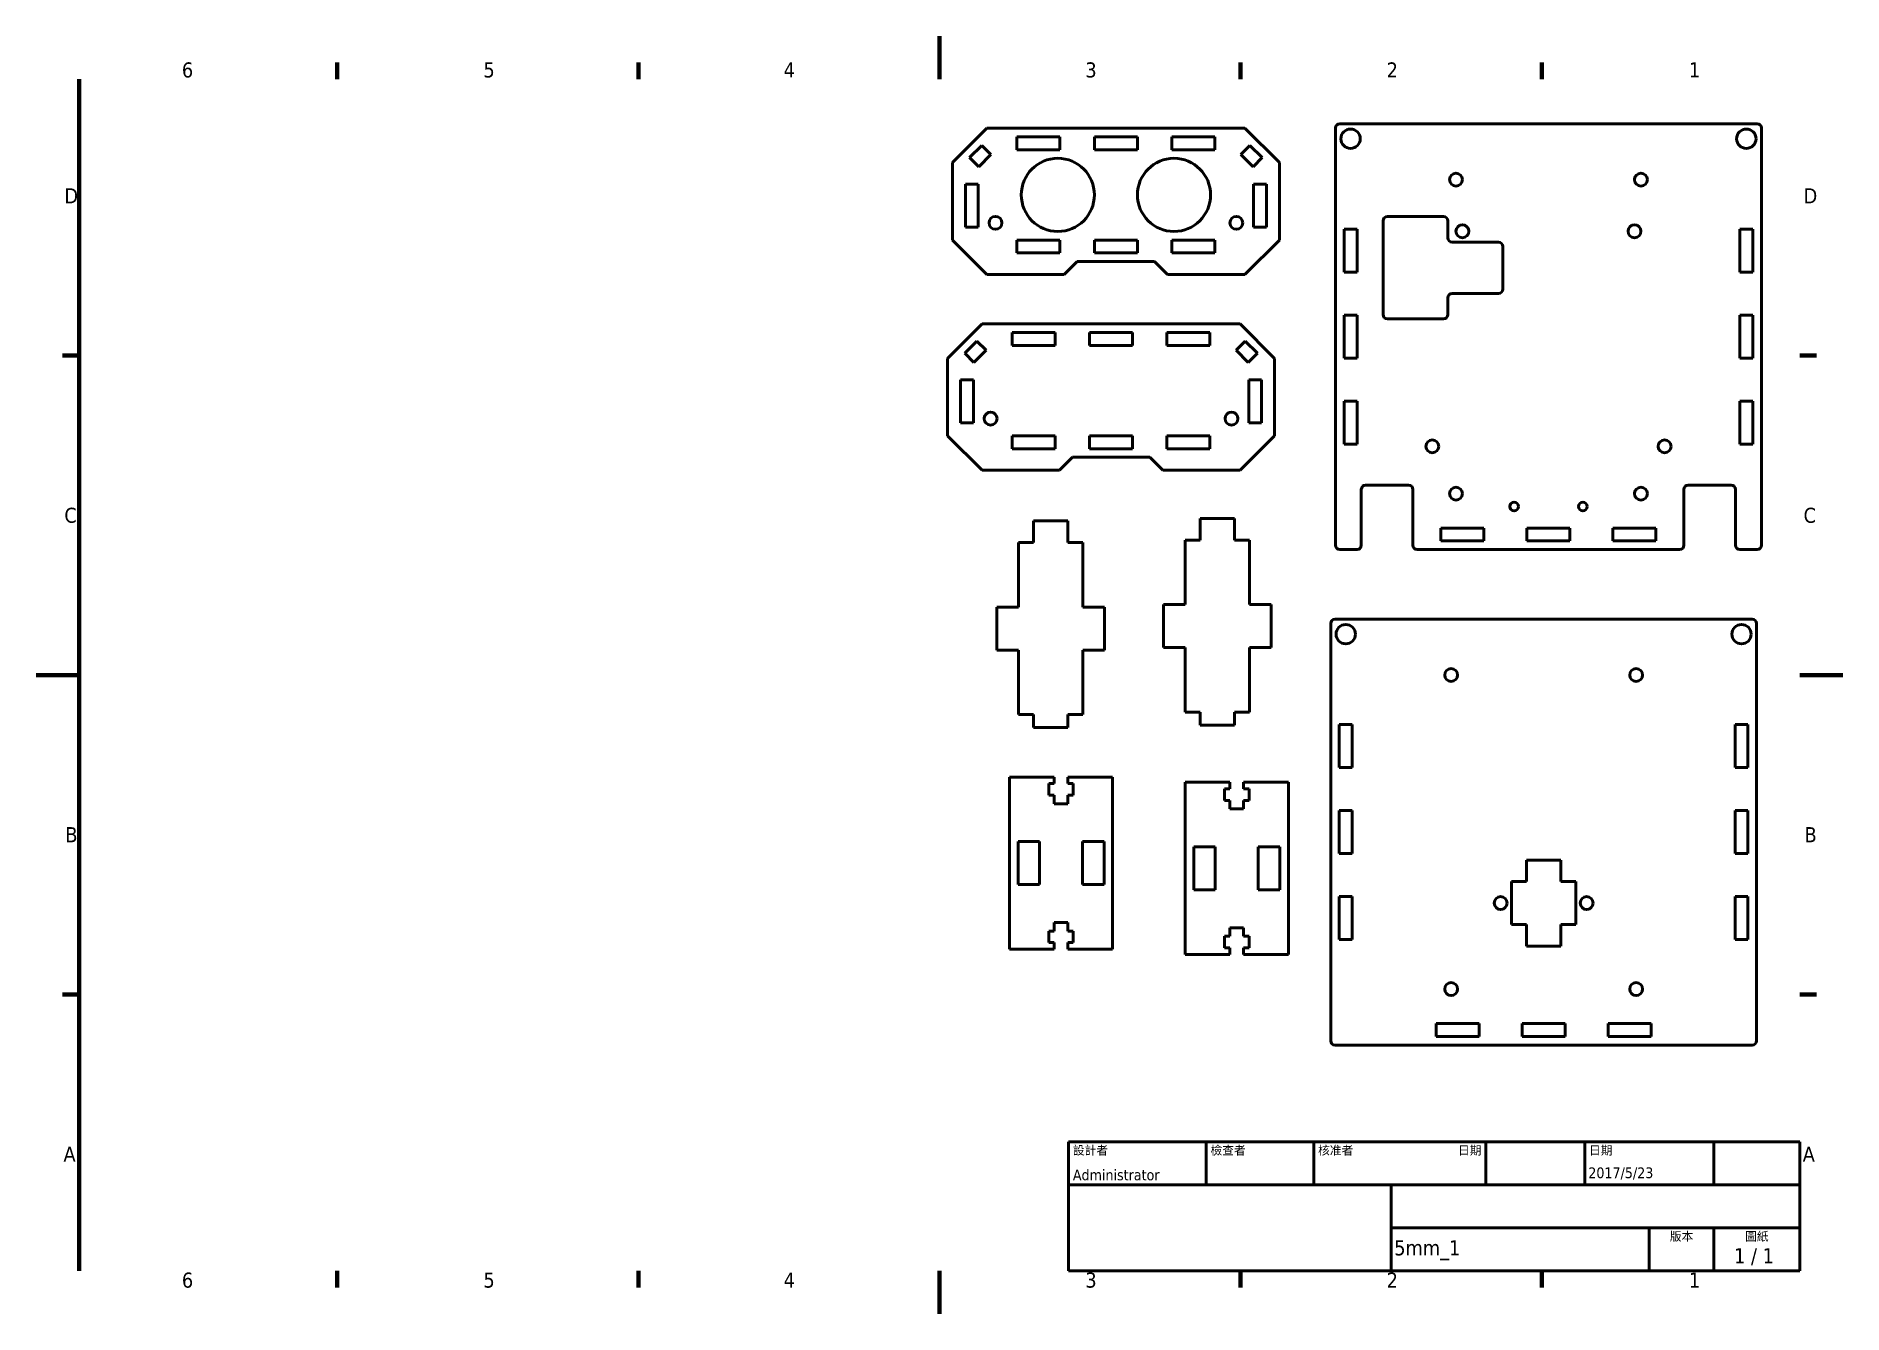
# Model space of a CAD drawing. Header units: millimetres. Extents: x 0 to 420, y 0 to 297.
import ezdxf
from ezdxf.enums import TextEntityAlignment as Align

# ---------------------------------------------------------------- set-up
doc = ezdxf.new("R2010")
doc.units = ezdxf.units.MM
for name, color, linetype, lineweight in [('可見 (ISO)', 7, 'Continuous', 50), ('圖框 (ISO)', 7, 'Continuous', 70), ('標題 (ISO)', 7, 'Continuous', 50)]:
    doc.layers.add(name, color=color, linetype=linetype, lineweight=lineweight)
doc.styles.add('文字型式13', font='tahoma_1.ttf')
doc.styles.add('文字型式17', font='txt.shx')
doc.styles.add('註記文字 (ISO)', font='tahoma_1.ttf')

# ---------------------------------------------------------------- blocks, each defined once
blk = doc.blocks.new('圖框 預設圖框')
at = {"layer": '圖框 (ISO)'}
for p, q in [((70, 287), (70, 290.9)), ((140, 287), (140, 290.9)), ((280, 287), (280, 290.9)), ((350, 287), (350, 290.9)), ((10, 222.75), (6.1, 222.75)), ((410, 222.75), (413.9, 222.75)), ((10, 74.25), (6.1, 74.25)), ((410, 74.25), (413.9, 74.25)), ((70, 10), (70, 6.1)), ((140, 10), (140, 6.1)), ((280, 10), (280, 6.1)), ((350, 10), (350, 6.1))]:
    blk.add_line(p, q, dxfattribs=at)
at = {"layer": '圖框 (ISO)', "flags": 128}
for points in [[(210, 297), (210, 287)], [(10, 10), (10, 287)], [(0, 148.5), (10, 148.5)], [(420, 148.5), (410, 148.5)], [(210, 0), (210, 10)]]:
    blk.add_lwpolyline(points, dxfattribs=at)
at = {"layer": '圖框 (ISO)', "char_height": 3.5, "attachment_point": 7, "style": '註記文字 (ISO)'}
for s, insert in [('6', (33.88, 287.33)), ('5', (103.98, 287.33)), ('4', (173.78, 287.4)), ('3', (243.91, 287.33)), ('2', (313.94, 287.4)), ('1', (384.21, 287.4)), ('D', (6.57, 258.13)), ('D', (410.87, 258.13)), ('C', (6.56, 183.81)), ('C', (410.86, 183.81)), ('B', (6.78, 109.63)), ('B', (411.08, 109.63)), ('A', (6.36, 35.38)), ('A', (410.66, 35.38)), ('6', (33.88, 6.03)), ('5', (103.98, 6.03)), ('4', (173.78, 6.1)), ('3', (243.91, 6.03)), ('2', (313.94, 6.1)), ('1', (384.21, 6.1))]:
    blk.add_mtext(s, dxfattribs=dict(at, insert=insert))
blk = doc.blocks.new('標題欄框 ISO')
at = {"layer": '標題 (ISO)'}
for p, q in [((270.07, 130), (100.07, 130)), ((100.07, 130), (100.07, 100)), ((132.07, 120), (132.07, 130)), ((157.07, 120), (157.07, 130)), ((197.07, 120), (197.07, 130)), ((220.07, 120), (220.07, 130)), ((250.07, 120), (250.07, 130)), ((270.07, 100), (270.07, 130)), ((100.07, 120), (270.07, 120)), ((175.07, 120), (175.07, 100)), ((270.07, 110), (175.07, 110)), ((235.07, 100), (235.07, 110)), ((250.07, 100), (250.07, 110)), ((100.07, 100), (270.07, 100))]:
    blk.add_line(p, q, dxfattribs=at)
at = {"layer": '標題 (ISO)', "style": '文字型式17'}
for s, p in [('設計者', (101.07, 129)), ('檢查者', (133.07, 129)), ('核准者', (158.07, 129)), ('日期', (221.07, 129))]:
    blk.add_text(s, height=2, dxfattribs=at).set_placement(p, align=Align.TOP_LEFT)
blk.add_text('日期', height=2, dxfattribs=at).set_placement((196.07, 129), align=Align.TOP_RIGHT)
for s, p in [('版本', (242.57, 109)), ('圖紙', (260.07, 109))]:
    blk.add_text(s, height=2, dxfattribs=at).set_placement(p, align=Align.TOP_CENTER)
at = {"layer": '標題 (ISO)', "style": '註記文字 (ISO)'}
blk.add_text('1 / 1 ', height=3.5, dxfattribs=at).set_placement((260.07, 103.5), align=Align.MIDDLE_CENTER)
at = {"layer": '標題 (ISO)'}
for tag, p, height, style in [('作者_001', (101.07, 121.05), 2.5, '文字型式13'), ('建立日期_001', (220.89, 121.54), 2.5, '文字型式13'), ('零件號碼_001', (175.78, 103.6), 3.5, '註記文字 (ISO)')]:
    blk.add_attdef(tag, p, '', height=height, dxfattribs=dict(at, style=style))
at = {"layer": '標題 (ISO)', "style": '文字型式13'}
for tag, p in [('檢查者', (133.07, 121)), ('工程核准者', (158.07, 121))]:
    blk.add_attdef(tag, text='', height=2.5, dxfattribs=at).set_placement(p, align=Align.BOTTOM_LEFT)
blk.add_attdef('工程核准日期', text='', height=2.5, dxfattribs=at).set_placement((196.07, 121), align=Align.BOTTOM_RIGHT)
at = {"layer": '標題 (ISO)', "style": '註記文字 (ISO)'}
for tag, p in [('標題', (222.57, 115)), ('公司', (137.41, 109.96)), ('版序號碼', (242.57, 103.5))]:
    blk.add_attdef(tag, text='', height=3.5, dxfattribs=at).set_placement(p, align=Align.MIDDLE_CENTER)

msp = doc.modelspace()

# ---------------------------------------------------------------- linework, layer by layer
at = {"layer": '可見 (ISO)'}
for p, q in [((213.01, 267.6), (221.01, 275.6)), ((221.01, 275.6), (281.01, 275.6)), ((228.01, 270.6), (228.01, 273.6)), ((228.01, 273.6), (238.01, 273.6)), ((238.01, 273.6), (238.01, 270.6)), ((246.01, 273.6), (256.01, 273.6)), ((246.01, 270.6), (246.01, 273.6)), ((256.01, 273.6), (256.01, 270.6)), ((264.01, 273.6), (274.01, 273.6)), ((264.01, 270.6), (264.01, 273.6)), ((274.01, 273.6), (274.01, 270.6)), ((281.01, 275.6), (289.01, 267.6)), ((302.06, 275.65), (302.06, 178.65)), ((400.06, 276.65), (303.06, 276.65)), ((401.06, 178.65), (401.06, 275.65)), ((217.01, 268.78), (219.84, 271.6)), ((221.96, 269.48), (219.13, 266.65)), ((219.84, 271.6), (221.96, 269.48)), ((238.01, 270.6), (228.01, 270.6)), ((256.01, 270.6), (246.01, 270.6)), ((274.01, 270.6), (264.01, 270.6)), ((280.06, 269.48), (282.18, 271.6)), ((282.89, 266.65), (280.06, 269.48)), ((282.18, 271.6), (285.01, 268.78)), ((213.01, 249.6), (213.01, 267.6)), ((219.13, 266.65), (217.01, 268.78)), ((285.01, 268.78), (282.89, 266.65)), ((289.01, 267.6), (289.01, 249.6)), ((216.01, 262.6), (219.01, 262.6)), ((216.01, 252.6), (216.01, 262.6)), ((219.01, 262.6), (219.01, 252.6)), ((283.01, 252.6), (283.01, 262.6)), ((283.01, 262.6), (286.01, 262.6)), ((286.01, 262.6), (286.01, 252.6)), ((219.01, 252.6), (216.01, 252.6)), ((286.01, 252.6), (283.01, 252.6)), ((304.06, 252.15), (307.06, 252.15)), ((304.06, 242.15), (304.06, 252.15)), ((307.06, 252.15), (307.06, 242.15)), ((313.11, 232.26), (313.11, 254.04)), ((314.11, 255.04), (327.17, 255.04)), ((328.17, 254.04), (328.17, 250.09)), ((396.06, 242.15), (396.06, 252.15)), ((396.06, 252.15), (399.06, 252.15)), ((399.06, 252.15), (399.06, 242.15)), ((221.01, 241.6), (213.01, 249.6)), ((228.01, 249.6), (238.01, 249.6)), ((228.01, 246.6), (228.01, 249.6)), ((238.01, 249.6), (238.01, 246.6)), ((246.01, 249.6), (256.01, 249.6)), ((246.01, 246.6), (246.01, 249.6)), ((256.01, 249.6), (256.01, 246.6)), ((264.01, 249.6), (274.01, 249.6)), ((264.01, 246.6), (264.01, 249.6)), ((274.01, 249.6), (274.01, 246.6)), ((289.01, 249.6), (281.01, 241.6)), ((329.17, 249.09), (339.96, 249.09)), ((340.96, 248.09), (340.96, 238.2)), ((238.01, 246.6), (228.01, 246.6)), ((242.01, 244.6), (239.01, 241.6)), ((260.01, 244.6), (242.01, 244.6)), ((256.01, 246.6), (246.01, 246.6)), ((263.01, 241.6), (260.01, 244.6)), ((274.01, 246.6), (264.01, 246.6)), ((239.01, 241.6), (221.01, 241.6)), ((281.01, 241.6), (263.01, 241.6)), ((307.06, 242.15), (304.06, 242.15)), ((399.06, 242.15), (396.06, 242.15)), ((328.17, 236.2), (328.17, 232.26)), ((339.96, 237.2), (329.17, 237.2)), ((304.06, 232.15), (307.06, 232.15)), ((304.06, 222.15), (304.06, 232.15)), ((307.06, 232.15), (307.06, 222.15)), ((327.17, 231.26), (314.11, 231.26)), ((396.06, 232.15), (399.06, 232.15)), ((396.06, 222.15), (396.06, 232.15)), ((399.06, 232.15), (399.06, 222.15)), ((219.88, 230.1), (211.88, 222.1)), ((279.88, 230.1), (219.88, 230.1)), ((226.88, 225.1), (226.88, 228.1)), ((226.88, 228.1), (236.88, 228.1)), ((236.88, 228.1), (236.88, 225.1)), ((244.88, 225.1), (244.88, 228.1)), ((244.88, 228.1), (254.88, 228.1)), ((254.88, 228.1), (254.88, 225.1)), ((262.88, 225.1), (262.88, 228.1)), ((262.88, 228.1), (272.88, 228.1)), ((272.88, 228.1), (272.88, 225.1)), ((287.88, 222.1), (279.88, 230.1)), ((215.88, 223.27), (218.71, 226.1)), ((218.01, 221.15), (215.88, 223.27)), ((220.83, 223.98), (218.01, 221.15)), ((218.71, 226.1), (220.83, 223.98)), ((236.88, 225.1), (226.88, 225.1)), ((254.88, 225.1), (244.88, 225.1)), ((272.88, 225.1), (262.88, 225.1)), ((278.94, 223.98), (281.06, 226.1)), ((281.76, 221.15), (278.94, 223.98)), ((281.06, 226.1), (283.89, 223.27)), ((283.89, 223.27), (281.76, 221.15)), ((211.88, 222.1), (211.88, 204.1)), ((287.88, 204.1), (287.88, 222.1)), ((307.06, 222.15), (304.06, 222.15)), ((399.06, 222.15), (396.06, 222.15)), ((214.88, 207.1), (214.88, 217.1)), ((214.88, 217.1), (217.88, 217.1)), ((217.88, 217.1), (217.88, 207.1)), ((281.88, 207.1), (281.88, 217.1)), ((281.88, 217.1), (284.88, 217.1)), ((284.88, 217.1), (284.88, 207.1)), ((304.06, 202.15), (304.06, 212.15)), ((304.06, 212.15), (307.06, 212.15)), ((307.06, 212.15), (307.06, 202.15)), ((396.06, 202.15), (396.06, 212.15)), ((396.06, 212.15), (399.06, 212.15)), ((399.06, 212.15), (399.06, 202.15)), ((217.88, 207.1), (214.88, 207.1)), ((284.88, 207.1), (281.88, 207.1)), ((211.88, 204.1), (219.88, 196.1)), ((226.88, 201.1), (226.88, 204.1)), ((226.88, 204.1), (236.88, 204.1)), ((236.88, 204.1), (236.88, 201.1)), ((244.88, 201.1), (244.88, 204.1)), ((244.88, 204.1), (254.88, 204.1)), ((254.88, 204.1), (254.88, 201.1)), ((262.88, 201.1), (262.88, 204.1)), ((262.88, 204.1), (272.88, 204.1)), ((272.88, 204.1), (272.88, 201.1)), ((279.88, 196.1), (287.88, 204.1)), ((307.06, 202.15), (304.06, 202.15)), ((399.06, 202.15), (396.06, 202.15)), ((236.88, 201.1), (226.88, 201.1)), ((237.88, 196.1), (240.88, 199.1)), ((240.88, 199.1), (258.88, 199.1)), ((254.88, 201.1), (244.88, 201.1)), ((258.88, 199.1), (261.88, 196.1)), ((272.88, 201.1), (262.88, 201.1)), ((219.88, 196.1), (237.88, 196.1)), ((261.88, 196.1), (279.88, 196.1)), ((308.06, 178.65), (308.06, 191.65)), ((309.06, 192.65), (319.06, 192.65)), ((320.06, 191.65), (320.06, 178.65)), ((383.06, 178.65), (383.06, 191.65)), ((384.06, 192.65), (394.06, 192.65)), ((395.06, 191.65), (395.06, 178.65)), ((270.6, 179.86), (270.6, 184.86)), ((270.6, 184.86), (278.6, 184.86)), ((278.6, 179.86), (278.6, 184.86)), ((231.84, 179.3), (231.84, 184.3)), ((231.84, 184.3), (239.84, 184.3)), ((239.84, 179.3), (239.84, 184.3)), ((326.56, 179.65), (326.56, 182.65)), ((326.56, 182.65), (336.56, 182.65)), ((336.56, 182.65), (336.56, 179.65)), ((346.56, 179.65), (346.56, 182.65)), ((346.56, 182.65), (356.56, 182.65)), ((356.56, 182.65), (356.56, 179.65)), ((366.56, 179.65), (366.56, 182.65)), ((366.56, 182.65), (376.56, 182.65)), ((376.56, 182.65), (376.56, 179.65)), ((228.34, 179.3), (231.84, 179.3)), ((228.34, 164.3), (228.34, 179.3)), ((239.84, 179.3), (243.34, 179.3)), ((243.34, 164.3), (243.34, 179.3)), ((267.1, 179.86), (270.6, 179.86)), ((267.1, 164.86), (267.1, 179.86)), ((278.6, 179.86), (282.1, 179.86)), ((282.1, 164.86), (282.1, 179.86)), ((303.06, 177.65), (307.06, 177.65)), ((321.06, 177.65), (382.06, 177.65)), ((336.56, 179.65), (326.56, 179.65)), ((356.56, 179.65), (346.56, 179.65)), ((376.56, 179.65), (366.56, 179.65)), ((396.06, 177.65), (400.06, 177.65)), ((228.34, 164.3), (223.34, 164.3)), ((223.34, 154.3), (223.34, 164.3)), ((243.34, 164.3), (248.34, 164.3)), ((248.34, 164.3), (248.34, 154.3)), ((267.1, 164.86), (262.1, 164.86)), ((262.1, 154.86), (262.1, 164.86)), ((282.1, 164.86), (287.1, 164.86)), ((287.1, 164.86), (287.1, 154.86)), ((300.94, 160.49), (300.94, 63.49)), ((398.94, 161.49), (301.94, 161.49)), ((399.94, 63.49), (399.94, 160.49)), ((228.34, 154.3), (223.34, 154.3)), ((228.34, 139.3), (228.34, 154.3)), ((243.34, 139.3), (243.34, 154.3)), ((243.34, 154.3), (248.34, 154.3)), ((267.1, 154.86), (262.1, 154.86)), ((267.1, 139.86), (267.1, 154.86)), ((282.1, 139.86), (282.1, 154.86)), ((282.1, 154.86), (287.1, 154.86)), ((231.84, 139.3), (228.34, 139.3)), ((231.84, 139.3), (231.84, 136.3)), ((239.84, 139.3), (239.84, 136.3)), ((243.34, 139.3), (239.84, 139.3)), ((270.6, 139.86), (267.1, 139.86)), ((270.6, 139.86), (270.6, 136.86)), ((278.6, 139.86), (278.6, 136.86)), ((282.1, 139.86), (278.6, 139.86)), ((239.84, 136.3), (231.84, 136.3)), ((278.6, 136.86), (270.6, 136.86)), ((302.94, 136.99), (305.94, 136.99)), ((302.94, 126.99), (302.94, 136.99)), ((305.94, 136.99), (305.94, 126.99)), ((394.94, 136.99), (397.94, 136.99)), ((394.94, 126.99), (394.94, 136.99)), ((397.94, 136.99), (397.94, 126.99)), ((305.94, 126.99), (302.94, 126.99)), ((397.94, 126.99), (394.94, 126.99)), ((226.25, 124.79), (236.65, 124.79)), ((226.25, 84.79), (226.25, 124.79)), ((235.4, 123.29), (236.65, 123.29)), ((235.4, 120.59), (235.4, 123.29)), ((236.65, 123.29), (236.65, 124.79)), ((239.85, 124.79), (239.85, 123.29)), ((239.85, 124.79), (250.25, 124.79)), ((239.85, 123.29), (241.1, 123.29)), ((241.1, 123.29), (241.1, 120.59)), ((250.25, 84.79), (250.25, 124.79)), ((267.1, 123.56), (277.5, 123.56)), ((267.1, 83.56), (267.1, 123.56)), ((276.25, 122.06), (277.5, 122.06)), ((276.25, 119.36), (276.25, 122.06)), ((277.5, 122.06), (277.5, 123.56)), ((280.7, 123.56), (280.7, 122.06)), ((280.7, 123.56), (291.1, 123.56)), ((280.7, 122.06), (281.95, 122.06)), ((281.95, 122.06), (281.95, 119.36)), ((291.1, 83.56), (291.1, 123.56)), ((236.65, 120.59), (235.4, 120.59)), ((236.65, 118.59), (236.65, 120.59)), ((239.85, 118.59), (236.65, 118.59)), ((239.85, 120.59), (239.85, 118.59)), ((241.1, 120.59), (239.85, 120.59)), ((277.5, 119.36), (276.25, 119.36)), ((277.5, 117.36), (277.5, 119.36)), ((280.7, 119.36), (280.7, 117.36)), ((281.95, 119.36), (280.7, 119.36)), ((280.7, 117.36), (277.5, 117.36)), ((302.94, 116.99), (305.94, 116.99)), ((302.94, 106.99), (302.94, 116.99)), ((305.94, 116.99), (305.94, 106.99)), ((394.94, 116.99), (397.94, 116.99)), ((394.94, 106.99), (394.94, 116.99)), ((397.94, 116.99), (397.94, 106.99)), ((228.25, 109.79), (233.25, 109.79)), ((228.25, 99.79), (228.25, 109.79)), ((233.25, 109.79), (233.25, 99.79)), ((243.25, 109.79), (248.25, 109.79)), ((243.25, 99.79), (243.25, 109.79)), ((248.25, 109.79), (248.25, 99.79)), ((269.1, 108.56), (274.1, 108.56)), ((269.1, 98.56), (269.1, 108.56)), ((274.1, 108.56), (274.1, 98.56)), ((284.1, 108.56), (289.1, 108.56)), ((284.1, 98.56), (284.1, 108.56)), ((289.1, 108.56), (289.1, 98.56)), ((305.94, 106.99), (302.94, 106.99)), ((346.44, 105.49), (354.44, 105.49)), ((346.44, 100.49), (346.44, 105.49)), ((354.44, 105.49), (354.44, 100.49)), ((397.94, 106.99), (394.94, 106.99)), ((233.25, 99.79), (228.25, 99.79)), ((248.25, 99.79), (243.25, 99.79)), ((274.1, 98.56), (269.1, 98.56)), ((289.1, 98.56), (284.1, 98.56)), ((302.94, 96.99), (305.94, 96.99)), ((302.94, 86.99), (302.94, 96.99)), ((305.94, 96.99), (305.94, 86.99)), ((342.94, 100.49), (346.44, 100.49)), ((342.94, 90.49), (342.94, 100.49)), ((354.44, 100.49), (357.94, 100.49)), ((357.94, 100.49), (357.94, 90.49)), ((394.94, 96.99), (397.94, 96.99)), ((394.94, 86.99), (394.94, 96.99)), ((397.94, 96.99), (397.94, 86.99)), ((235.4, 88.99), (236.65, 88.99)), ((235.4, 86.29), (235.4, 88.99)), ((236.65, 88.99), (236.65, 90.99)), ((236.65, 90.99), (239.85, 90.99)), ((239.85, 90.99), (239.85, 88.99)), ((239.85, 88.99), (241.1, 88.99)), ((241.1, 88.99), (241.1, 86.29)), ((277.5, 87.76), (277.5, 89.76)), ((277.5, 89.76), (280.7, 89.76)), ((280.7, 89.76), (280.7, 87.76)), ((346.44, 90.49), (342.94, 90.49)), ((346.44, 85.49), (346.44, 90.49)), ((357.94, 90.49), (354.44, 90.49)), ((354.44, 90.49), (354.44, 85.49)), ((236.65, 84.79), (226.25, 84.79)), ((236.65, 86.29), (235.4, 86.29)), ((236.65, 84.79), (236.65, 86.29)), ((239.85, 86.29), (239.85, 84.79)), ((241.1, 86.29), (239.85, 86.29)), ((250.25, 84.79), (239.85, 84.79)), ((276.25, 87.76), (277.5, 87.76)), ((276.25, 85.06), (276.25, 87.76)), ((277.5, 85.06), (276.25, 85.06)), ((277.5, 83.56), (277.5, 85.06)), ((280.7, 87.76), (281.95, 87.76)), ((280.7, 85.06), (280.7, 83.56)), ((281.95, 85.06), (280.7, 85.06)), ((281.95, 87.76), (281.95, 85.06)), ((305.94, 86.99), (302.94, 86.99)), ((354.44, 85.49), (346.44, 85.49)), ((397.94, 86.99), (394.94, 86.99)), ((277.5, 83.56), (267.1, 83.56)), ((291.1, 83.56), (280.7, 83.56)), ((325.44, 67.49), (335.44, 67.49)), ((325.44, 64.49), (325.44, 67.49)), ((335.44, 67.49), (335.44, 64.49)), ((345.44, 67.49), (355.44, 67.49)), ((345.44, 64.49), (345.44, 67.49)), ((355.44, 67.49), (355.44, 64.49)), ((365.44, 67.49), (375.44, 67.49)), ((365.44, 64.49), (365.44, 67.49)), ((375.44, 67.49), (375.44, 64.49)), ((335.44, 64.49), (325.44, 64.49)), ((355.44, 64.49), (345.44, 64.49)), ((375.44, 64.49), (365.44, 64.49)), ((301.94, 62.49), (398.94, 62.49))]:
    msp.add_line(p, q, dxfattribs=at)
for centre, radius in [((305.56, 273.15), 2.25), ((397.56, 273.15), 2.25), ((237.51, 260.1), 8.5), ((264.51, 260.1), 8.5), ((330.06, 263.65), 1.5), ((373.06, 263.65), 1.5), ((223.01, 253.6), 1.5), ((279.01, 253.6), 1.5), ((331.56, 251.65), 1.5), ((371.56, 251.65), 1.5), ((221.88, 208.1), 1.5), ((277.88, 208.1), 1.5), ((324.56, 201.65), 1.5), ((378.56, 201.65), 1.5), ((330.06, 190.65), 1.5), ((373.06, 190.65), 1.5), ((343.56, 187.65), 1), ((359.56, 187.65), 1), ((304.44, 157.99), 2.25), ((396.44, 157.99), 2.25), ((328.94, 148.49), 1.5), ((371.94, 148.49), 1.5), ((340.44, 95.49), 1.5), ((360.44, 95.49), 1.5), ((328.94, 75.49), 1.5), ((371.94, 75.49), 1.5)]:
    msp.add_circle(centre, radius, dxfattribs=at)
for centre, start, end in [((303.06, 275.65), 90, 180), ((400.06, 275.65), 0, 90), ((314.11, 254.04), 90, 180), ((327.17, 254.04), 0, 90), ((329.17, 250.09), 180, 270), ((339.96, 248.09), 0, 90), ((329.17, 236.2), 90, 180), ((339.96, 238.2), 270, 0), ((314.11, 232.26), 180, 270), ((327.17, 232.26), 270, 0), ((309.06, 191.65), 90, 180), ((319.06, 191.65), 0, 90), ((384.06, 191.65), 90, 180), ((394.06, 191.65), 0, 90), ((303.06, 178.65), 180, 270), ((307.06, 178.65), 270, 0), ((321.06, 178.65), 180, 270), ((382.06, 178.65), 270, 0), ((396.06, 178.65), 180, 270), ((400.06, 178.65), 270, 0), ((301.94, 160.49), 90, 180), ((398.94, 160.49), 0, 90), ((301.94, 63.49), 180, 270), ((398.94, 63.49), 270, 0)]:
    msp.add_arc(centre, 1, start, end, dxfattribs=at)

# ---------------------------------------------------------------- block references
msp.add_blockref('圖框 預設圖框', (0, 0))
msp.add_blockref('標題欄框 ISO', (139.93, -90)).add_auto_attribs({'零件號碼_001': '5mm_1', '作者_001': 'Administrator', '建立日期_001': '2017/5/23'})

doc.saveas('drawing.dxf')
